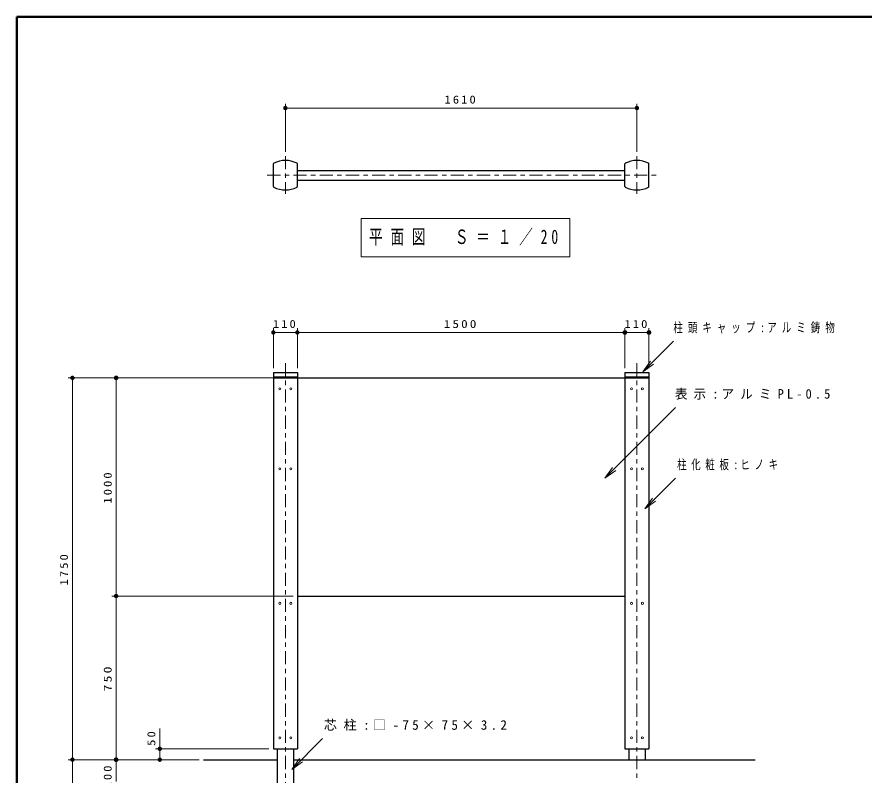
# Model space of a CAD drawing. Units: millimetres on the paper, scale 1:20. Extents: x -365 to 0, y -19 to 257.
# Drawn here: x -365 to -171, y 83.3 to 257 of the extents above; entities that cross this region are included whole.
import ezdxf

# ---------------------------------------------------------------- set-up
doc = ezdxf.new("R2010")
doc.units = ezdxf.units.MM
doc.linetypes.add('USER2', pattern=[6, 3, -1, 1, -1])
doc.layers.add('1_20', color=7, linetype='Continuous', lineweight=13)
doc.layers.add('NAKAMURA図枠', color=7, linetype='Continuous', lineweight=13)
doc.styles.add('ＭＳ ゴシック', font='')
doc.styles.get('ＭＳ ゴシック').set_extended_font_data('MS Gothic')

# ---------------------------------------------------------------- blocks, each defined once
blk = doc.blocks.new('filled_dot')
at = {"color": 0, "linetype": 'Continuous', "lineweight": -2, "const_width": 1.25}
blk.add_lwpolyline([(-0.625, 0, 1), (0.625, 0, 1)], format="xyb", close=True, dxfattribs=at)
blk = doc.blocks.new('open_arrow')
at = {"color": 0, "linetype": 'Continuous', "lineweight": -2}
blk.add_lwpolyline([(7.5, 1.25), (0, 0), (7.5, -1.25)], dxfattribs=at)

msp = doc.modelspace()

# ---------------------------------------------------------------- linework, layer by layer
at = {"layer": '1_20'}
for p, q in [((-303.539, 226.098), (-303.539, 237.121)), ((-223.039, 226.098), (-223.039, 237.121)), ((-303.539, 236.121), (-223.039, 236.121)), ((-286.194, 210.829), (-286.194, 202.029)), ((-238.394, 210.829), (-286.194, 210.829)), ((-238.394, 202.029), (-238.394, 210.829)), ((-286.194, 202.029), (-238.394, 202.029)), ((-306.289, 176.539), (-306.289, 185.695)), ((-306.289, 184.695), (-300.789, 184.695)), ((-300.789, 176.539), (-300.789, 185.695)), ((-300.789, 184.695), (-225.789, 184.695)), ((-225.789, 176.539), (-225.789, 185.695)), ((-225.789, 184.695), (-220.289, 184.695)), ((-220.289, 176.539), (-220.289, 185.695)), ((-221.715, 175.636), (-214.644, 182.707)), ((-301.789, 174.289), (-353.289, 174.289)), ((-352.289, 86.789), (-352.289, 174.289)), ((-301.789, 174.289), (-343.289, 174.289)), ((-342.289, 124.289), (-342.289, 174.289)), ((-230.377, 151.298), (-214.173, 167.502)), ((-221.257, 144.252), (-214.186, 151.323)), ((-301.789, 124.289), (-343.289, 124.289)), ((-342.289, 86.789), (-342.289, 124.289)), ((-332.289, 86.789), (-332.289, 93.946)), ((-302.088, 84.561), (-295.017, 91.632)), ((-307.289, 89.289), (-333.289, 89.289)), ((-323.289, 86.789), (-353.289, 86.789)), ((-352.289, 59.289), (-352.289, 86.789)), ((-324.021, 86.789), (-343.289, 86.789)), ((-342.289, 81.789), (-342.289, 86.789))]:
    msp.add_line(p, q, dxfattribs=at)
at = {"layer": '1_20', "linetype": 'USER2'}
for p, q in [((-303.539, 225.098), (-303.539, 216.47)), ((-223.039, 225.098), (-223.039, 216.47)), ((-307.672, 220.726), (-217.975, 220.726)), ((-303.539, 177.648), (-303.539, 57.267)), ((-223.039, 177.648), (-223.039, 81.815))]:
    msp.add_line(p, q, dxfattribs=at)
at = {"layer": '1_20', "lineweight": 25}
for p, q in [((-306.289, 218.11), (-306.289, 223.341)), ((-300.789, 218.11), (-300.789, 223.341)), ((-225.789, 218.11), (-225.789, 223.341)), ((-220.289, 218.11), (-220.289, 223.341)), ((-300.789, 221.801), (-225.789, 221.801)), ((-300.789, 219.576), (-225.789, 219.576)), ((-306.289, 175.539), (-300.789, 175.539)), ((-306.289, 175.539), (-306.289, 89.289)), ((-300.789, 175.539), (-300.789, 89.289)), ((-225.789, 175.539), (-220.289, 175.539)), ((-225.789, 175.539), (-225.789, 89.289)), ((-220.289, 175.539), (-220.289, 89.289)), ((-306.289, 174.539), (-300.789, 174.539)), ((-306.289, 174.289), (-300.789, 174.289)), ((-300.789, 174.289), (-225.789, 174.289)), ((-225.789, 174.539), (-220.289, 174.539)), ((-225.789, 174.289), (-220.289, 174.289)), ((-300.789, 124.289), (-225.789, 124.289)), ((-306.289, 89.289), (-300.789, 89.289)), ((-305.414, 89.289), (-305.414, 64.289)), ((-301.664, 89.289), (-301.664, 64.289)), ((-225.789, 89.289), (-220.289, 89.289)), ((-224.914, 89.289), (-224.914, 86.789)), ((-221.164, 89.289), (-221.164, 86.789)), ((-322.289, 86.789), (-305.414, 86.789)), ((-301.664, 86.789), (-195.972, 86.789))]:
    msp.add_line(p, q, dxfattribs=at)
at = {"layer": '1_20'}
for centre in [(-304.789, 171.789), (-302.289, 171.789), (-224.289, 171.789), (-221.789, 171.789), (-304.789, 153.455), (-302.289, 153.455), (-224.289, 153.455), (-221.789, 153.455), (-304.789, 122.622), (-302.289, 122.622), (-224.289, 122.622), (-221.789, 122.622), (-304.789, 91.789), (-302.289, 91.789), (-224.289, 91.789), (-221.789, 91.789)]:
    msp.add_circle(centre, 0.237, dxfattribs=at)
at = {"layer": '1_20', "lineweight": 25}
for centre, radius, start, end in [((-306.139, 223.341), 0.15, 116.3878, 180), ((-303.539, 218.101), 6, 63.6122, 116.3878), ((-300.939, 223.341), 0.15, 0, 63.6122), ((-225.639, 223.341), 0.15, 116.3878, 180), ((-223.039, 218.101), 6, 63.6122, 116.3878), ((-220.439, 223.341), 0.15, 0, 63.6122), ((-306.139, 218.11), 0.15, 179.99999, 243.61219), ((-303.539, 223.351), 6, 243.6122, 296.3878), ((-300.939, 218.11), 0.15, 296.3878, 0), ((-225.639, 218.11), 0.15, 179.99999, 243.61219), ((-223.039, 223.351), 6, 243.6122, 296.3878), ((-220.439, 218.11), 0.15, 296.3878, 0)]:
    msp.add_arc(centre, radius, start, end, dxfattribs=at)
at = {"layer": 'NAKAMURA図枠', "lineweight": 50}
for p, q in [((-365, 257), (-365, 0)), ((0, 257), (-365, 257))]:
    msp.add_line(p, q, dxfattribs=at)

# ---------------------------------------------------------------- block references
at = {"layer": '1_20', "xscale": 0.4, "yscale": 0.4}
for p in [(-303.539, 236.121), (-306.289, 184.695)]:
    msp.add_blockref('filled_dot', p, dxfattribs=at)
at = {"layer": '1_20'}
for name, p, xscale, yscale, rotation in [('filled_dot', (-223.039, 236.121), 0.4, 0.4, 180), ('filled_dot', (-300.789, 184.695), 0.4, 0.4, 180), ('filled_dot', (-225.789, 184.695), 0.431, 0.431, 180), ('filled_dot', (-220.289, 184.695), 0.431, 0.431, 180), ('open_arrow', (-221.715, 175.636), 0.4, 0.4, 45), ('filled_dot', (-352.289, 174.289), 0.4, 0.4, 270), ('filled_dot', (-342.289, 174.289), 0.431, 0.431, 270), ('open_arrow', (-230.377, 151.298), 0.4, 0.4, 45), ('open_arrow', (-221.257, 144.252), 0.4, 0.4, 45), ('filled_dot', (-342.289, 124.289), 0.4, 0.4, 270), ('filled_dot', (-332.289, 89.289), 0.4, 0.4, 270), ('filled_dot', (-352.289, 86.789), 0.4, 0.4, 90), ('filled_dot', (-352.289, 86.789), 0.4, 0.4, 270), ('filled_dot', (-342.289, 86.789), 0.431, 0.431, 270), ('filled_dot', (-342.289, 86.789), 0.4, 0.4, 90), ('filled_dot', (-332.289, 86.789), 0.4, 0.4, 90), ('open_arrow', (-302.088, 84.561), 0.4, 0.4, 45)]:
    msp.add_blockref(name, p, dxfattribs=dict(at, xscale=xscale, yscale=yscale, rotation=rotation))

# ---------------------------------------------------------------- texts
at = {"layer": '1_20', "style": 'ＭＳ ゴシック'}
for s, insert, char_height, attachment_point in [('\\T1.33;\\W1.15;1610', (-263.289, 237.121), 1.833, 8), ('\\T1.56;\\W0.7;平面図\u3000Ｓ＝１／20', (-262.294, 206.429), 3.299, 5), ('\\T1.33;\\W1.15;110', (-303.539, 185.695), 1.833, 8), ('\\T1.33;\\W1.2;1500', (-263.289, 185.695), 1.833, 8), ('\\T1.33;\\W1.15;110', (-223.039, 185.695), 1.833, 8), ('\\T1.54;\\W0.7;柱頭キャップ:アルミ鋳物', (-214.697, 185.707), 2.199, 4), ('\\T1.5;\\W0.95;表示:アルミPL-0.5', (-214.329, 170.502), 2.199, 4), ('\\T1.5;\\W0.7;柱化粧板:ヒノキ', (-213.839, 154.323), 2.199, 4), ('\\T1.5;芯柱:□-75×75×3.2', (-294.724, 94.632), 2.199, 4)]:
    msp.add_mtext(s, dxfattribs=dict(at, insert=insert, char_height=char_height, attachment_point=attachment_point))
at = {"layer": '1_20', "char_height": 1.833, "attachment_point": 8, "rotation": 90, "style": 'ＭＳ ゴシック'}
for s, insert in [('\\T1.33;\\W1.15;1000', (-343.289, 149.289)), ('\\T1.33;\\W1.15;1750', (-353.289, 130.539)), ('\\T1.33;\\W1.25;750', (-343.289, 105.539)), ('\\T1.34;\\W1.15;50', (-333.289, 91.883)), ('\\T1.33;\\W1.15;100', (-343.289, 83.065))]:
    msp.add_mtext(s, dxfattribs=dict(at, insert=insert))

doc.saveas('drawing.dxf')
